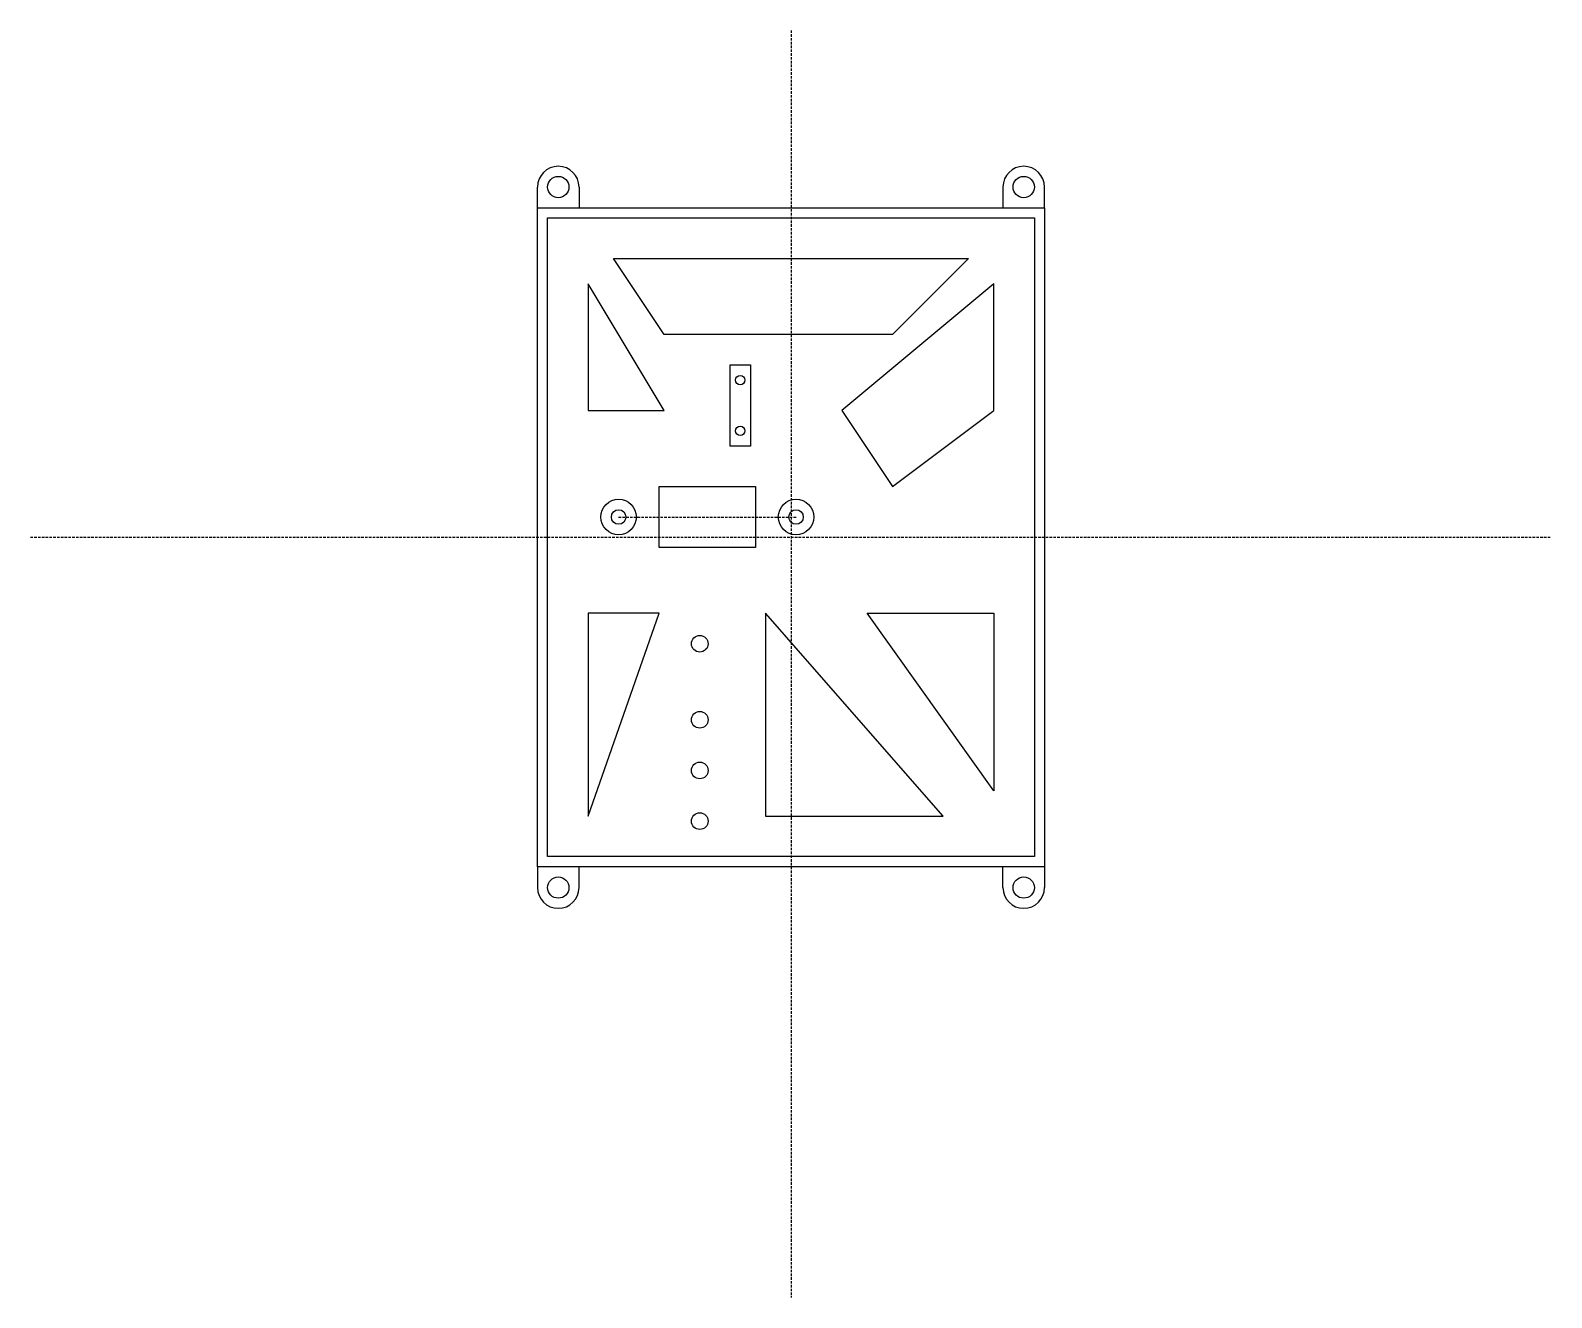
# Model space of a CAD drawing. Header units: millimetres. Extents: x -150 to 150, y -150 to 100.
import ezdxf

# ---------------------------------------------------------------- set-up
doc = ezdxf.new("R2010")
doc.units = ezdxf.units.MM
doc.linetypes.add('DASHED', pattern=[0.75, 0.5, -0.25])
doc.layers.get('0').update_dxf_attribs({"linetype": 'CONTINUOUS'})

msp = doc.modelspace()

# ---------------------------------------------------------------- linework, layer by layer
at = {"linetype": 'DASHED'}
for p, q in [((0, 100), (0, -150)), ((-34, 4), (1, 4)), ((-150, 0), (150, 0))]:
    msp.add_line(p, q, dxfattribs=at)
for p, q in [((-50, 65), (-50, 69.1)), ((-41.8, 69.1), (-41.8, 65)), ((41.8, 69.1), (41.8, 65)), ((50, 65), (50, 69.1)), ((-50, -65), (-50, -69.1)), ((-41.8, -69.1), (-41.8, -65)), ((41.8, -69.1), (41.8, -65)), ((50, -65), (50, -69.1))]:
    msp.add_line(p, q)
for points in [[(-41.8, 65), (50, 65), (50, -65), (-50, -65), (-50, 65)], [(-48, 63), (48, 63), (48, -63), (-48, -63)], [(-35, 55), (35, 55), (20, 40), (-25, 40)], [(-40, 25), (-25, 25), (-40, 50)], [(40, 50), (10, 25), (20, 10), (40, 25)], [(-12, 34), (-8, 34), (-8, 18), (-12, 18)], [(-26, 10), (-7, 10), (-7, -2), (-26, -2)], [(-40, -15), (-40, -55), (-26, -15)], [(-5, -15), (-5, -55), (30, -55)], [(15, -15), (40, -15), (40, -50)]]:
    msp.add_lwpolyline(points, close=True)
for centre, radius in [((-45.9, 69.1), 2.1), ((45.9, 69.1), 2.1), ((-10, 31), 0.925), ((-10, 21), 0.925), ((-34, 4), 3.5), ((1, 4), 3.5), ((-34, 4), 1.43), ((1, 4), 1.43), ((-18, -21), 1.65), ((-18, -36), 1.65), ((-18, -46), 1.65), ((-18, -56), 1.65), ((-45.9, -69.1), 2.1), ((45.9, -69.1), 2.1)]:
    msp.add_circle(centre, radius)
for centre, start, end in [((-45.9, 69.1), 0, 180), ((45.9, 69.1), 0, 180), ((-45.9, -69.1), -180, 0), ((45.9, -69.1), -180, 0)]:
    msp.add_arc(centre, 4.1, start, end)

doc.saveas('drawing.dxf')
